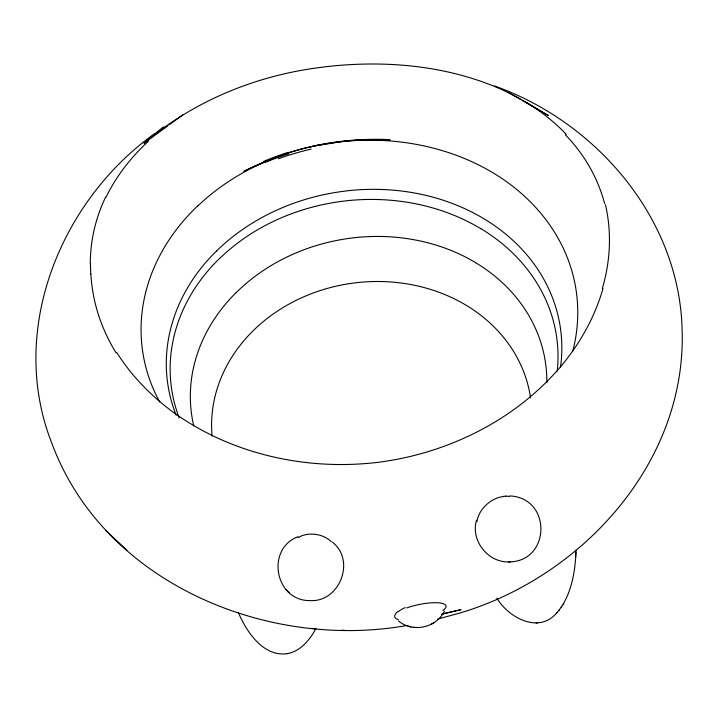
<?xml version="1.0" encoding="UTF-8"?>
<svg xmlns="http://www.w3.org/2000/svg" width="718" height="718" viewBox="0 0 718 718"><rect width="100%" height="100%" fill="white"/><g stroke="black" fill="none" stroke-linecap="round" stroke-linejoin="round"><path stroke-width="1.08" d="M90.423 263.641L90.728 273.944M563.199 604.116C572.605 587.809 575.459 568.611 575.971 550.042M575.621 558.048L575.926 551.891M476.528 520.218C470.344 540.6 488.276 563.074 509.421 561.871M603.021 288.439C594.773 317.365 579.677 344.075 560.327 367.024C514.887 420.192 448.418 452.977 379.535 462.132L378.826 462.221M444.442 611.054C436.562 627.846 412.518 632.998 398.454 620.89M106.004 197.244C116.289 176.089 131.008 157.287 148.24 141.365M315.956 628.429C309.988 639.747 300.501 651.405 287.173 653.685M558.9 610.381L561.709 606.495M561.261 607.222L563.693 603.317M496.829 598.148C508.667 617.776 539.083 634.326 556.989 612.607M556.737 612.894L559.187 610.058M236.195 292.522L234.705 294.012A178.154 151.462 -8.8 0 0 193.77 425.954M216.594 250.932L218.155 249.415A198.59 166.459 -7.7 0 1 343.375 191.311L346.264 190.916A198.536 166.504 -7.7 0 1 481.06 217.051L482.559 217.931A197.558 165.58 -7.6 0 1 560.534 367.033M219.726 258.39L221.288 256.9A194.506 163.605 -6.2 0 1 344.577 201.022L347.458 200.681A194.542 163.533 -6.2 0 1 479.4 227.866L480.898 228.737M197.71 206.039L199.353 204.495A219.053 181.062 -7.1 0 1 304.19 148.348M154.334 133.826C59.666 201.803 7.781 331.33 51.759 443.042C103.329 582.666 266.916 650.616 407.375 625.405M168.057 125.677L143.995 143.313C193.061 101.489 254.54 76.108 318.227 67.707L327.902 66.487C386.087 60.115 446.569 65.446 500.608 89.014L516.43 96.759L548.453 115.553L522.309 100.457M169.834 124.376L183.207 114.584M431.267 624.247L434.022 622.659M244.057 171.243L245.888 170.354M245.009 170.785L264.843 161.774M244.111 171.216L248.105 169.286M248.814 168.945L249.523 168.613M247.261 169.699L260.885 163.453M250.232 168.272L250.932 167.94M251.641 167.608L256.622 165.328M259.665 164.018L277.453 156.883M262.321 162.842L263.757 162.232M297.988 536.714C265.552 549.001 274.922 600.966 309.826 600.58C339.434 602.698 356.182 560.489 332.272 542.045M437.693 619.06L458.874 613.316C582.038 577.218 686.982 462.221 682.1 329.212C679.201 218.469 596.514 122.051 494.424 85.945M441.453 614.321L461.046 609.654L442.467 613.827M318.406 145.368L341.571 141.634M287.694 653.586C263.506 657.446 246.597 631.849 238.376 612.651M378.108 462.311L377.399 462.392M376.69 462.482C306.218 470.649 232.291 454.413 174.214 412.931L171.943 411.27C150.34 395.187 131.295 375.514 116.899 352.7M508.362 561.889C550.58 562.418 552.366 497.978 509.834 495.923M536.14 622.982L537.378 622.901M363.82 139.848L390.062 139.965M509.825 561.853L510.615 561.844M341.867 630.153L344.532 630.26M311.154 628.465L315.346 628.654M413.254 627.272L414.492 627.388M414.789 627.415L415.794 627.514M407.905 626.033L409.089 626.365M409.978 626.599L410.983 626.877M507.788 92.075L520.37 99.344M475.684 262.68L474.221 261.81A179.015 152.404 -8.7 0 0 352.008 237.981L349.199 238.358A179.114 152.324 -8.8 0 0 236.231 292.549M525.702 102.037C540.528 111.021 554.296 121.782 566.269 134.338M105.824 530.494L126.933 550.221M286.105 589.702L287.092 590.663M288.133 591.704L289.049 592.592M212.088 436.086A160.41 138.224 -7.1 0 1 355.365 282.82A160.41 138.224 -7.1 0 1 530.53 397.79M605.445 204.711A246.184 193.384 -19 0 1 602.384 288.385M116.136 352.978A246.274 194.757 4 0 1 90.89 273.944M90.306 263.632A246.023 193.016 6.4 0 1 105.627 197.109M147.181 140.692A258.193 197.594 0.5 0 1 163.668 126.781M565.479 134.876A246.669 193.654 -17.5 0 1 604.628 203.526M477.057 521.474A24.762 17.806 -39.3 0 1 503.623 496.479M503.659 496.309A24.986 18.56 -37.6 0 1 505.867 496.201M505.885 496.147A24.798 18.372 -37.4 0 1 509.565 496.47M298.185 537.629A23.335 17.519 8.2 0 1 300.555 536.427M300.842 536.184A23.676 18.022 10.9 0 1 331.195 541.471M398.31 619.625A26.862 8.104 -13.9 0 1 398.167 611.269M398.795 611.26A26.458 8.284 -13.6 0 1 405.257 607.545M406.774 607.949A26.324 6.965 -11.8 0 1 438.133 602.788A26.324 6.965 -11.8 0 1 442.862 610.444M480.943 228.692A193.501 162.672 -6.2 0 1 557.249 371.089M179.168 417.858A193.528 162.726 -6.3 0 1 219.663 258.345M475.657 262.716A178.181 151.489 -8.4 0 1 546.856 382.559M572.758 351.147A218.084 180.003 -7 0 0 489.793 170.929L488.231 170.058A219.161 180.99 -7 0 0 340.278 141.841L337.272 142.128A219.421 181.358 -7.1 0 0 304.208 148.384M159.683 401.99A218.11 180.092 -7.2 0 1 197.612 205.976M176.134 415.13A197.54 165.589 -7.7 0 1 216.567 250.914M310.445 146.912A255.958 212.51 -6.9 0 1 318.37 145.189M278.36 158.768A236.249 195.547 -7 0 1 311.065 149.129M342.342 141.5A240.009 199.469 -6.9 0 1 363.82 139.804M263.362 161.523A257.044 217.168 -6.2 0 1 288.358 152.297M288.546 152.772A241.562 201.264 -6.9 0 1 389.82 139.642M265.193 162.412A255.572 214.404 -6.6 0 1 288.941 153.742"/></g></svg>
